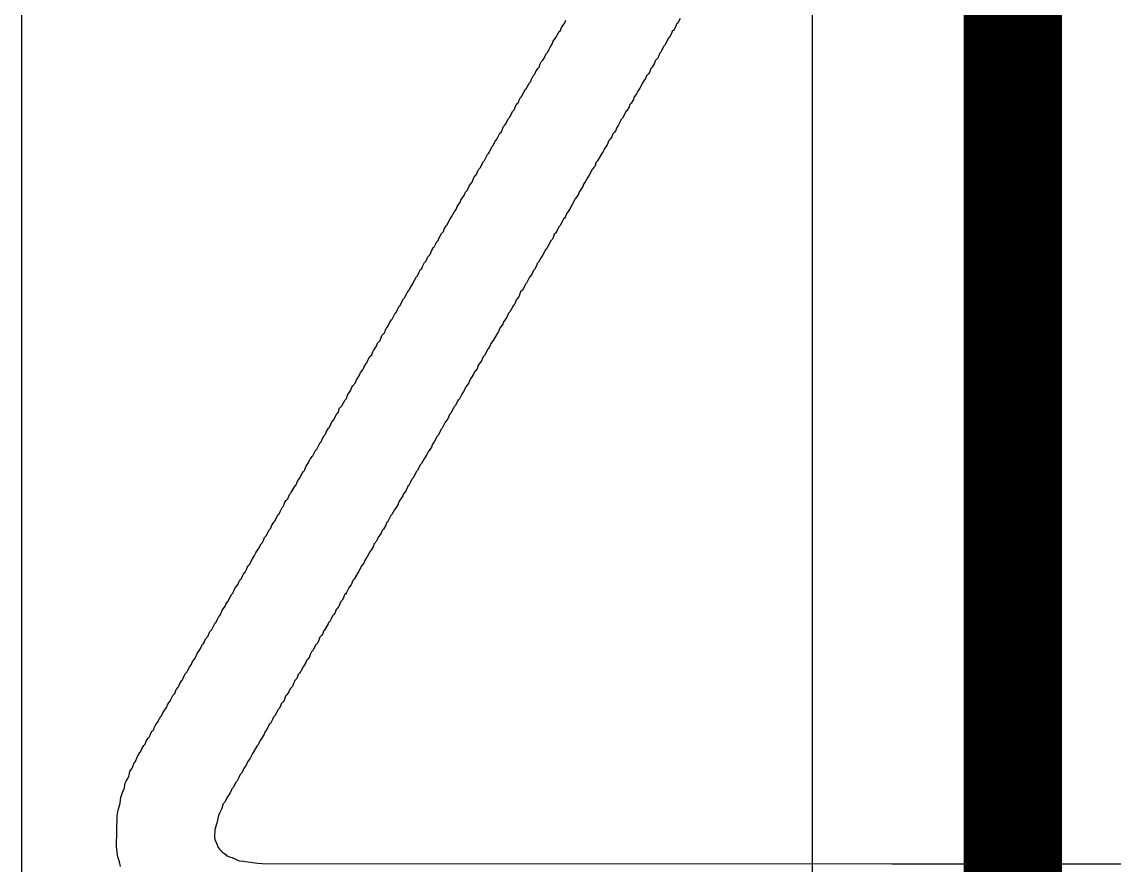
# Model space of a CAD drawing. Header units: inches. Extents: x 0 to 5379, y 0 to 5429.
# Drawn here: x 120.667 to 123.484, y 173.57 to 175.746 of the extents above; entities that cross this region are included whole.
import ezdxf

# ---------------------------------------------------------------- set-up
doc = ezdxf.new("R2010")
doc.units = ezdxf.units.IN
doc.layers.add('SIG 01', color=90, linetype='Continuous')
doc.layers.add('Top Overlay', color=2, linetype='Continuous')

msp = doc.modelspace()

# ---------------------------------------------------------------- linework, layer by layer
at = {"layer": 'SIG 01'}
for p, q in [((120.6669, 141.3973), (120.6669, 182.0181)), ((122.7051, 180.2673), (122.7051, 136.4163))]:
    msp.add_line(p, q, dxfattribs=at)
msp.add_lwpolyline([(123.223, 125.7478, 0.254, 0.254, 0), (123.223, 180.4819, 0.254, 0.254, 0)], format="xyseb", dxfattribs=at)
at = {"layer": 'Top Overlay'}
for p, q in [((122.0562, 175.7238), (122.059, 175.7311)), ((122.059, 175.7311), (122.0629, 175.7373)), ((122.0629, 175.7373), (122.0652, 175.7395)), ((122.0652, 175.7395), (122.0663, 175.7418)), ((122.0663, 175.7418), (122.0697, 175.7497)), ((122.3548, 175.7373), (122.3503, 175.7272)), ((122.3559, 175.7395), (122.3548, 175.7373)), ((122.3582, 175.7418), (122.3559, 175.7395)), ((122.3649, 175.7542), (122.3582, 175.7418)), ((122.037, 175.6945), (122.0444, 175.7052)), ((122.0444, 175.7052), (122.0528, 175.7204)), ((122.0528, 175.7204), (122.0562, 175.7238)), ((122.3345, 175.7024), (122.3334, 175.7001)), ((122.3368, 175.7046), (122.3345, 175.7024)), ((122.3413, 175.7125), (122.3368, 175.7046)), ((122.3435, 175.7181), (122.3413, 175.7125)), ((122.3447, 175.7204), (122.3435, 175.7181)), ((122.3492, 175.7249), (122.3447, 175.7204)), ((122.3503, 175.7272), (122.3492, 175.7249)), ((122.0235, 175.6686), (122.0314, 175.6832)), ((122.0314, 175.6832), (122.0359, 175.69)), ((122.0359, 175.69), (122.037, 175.6945)), ((122.3221, 175.681), (122.3142, 175.6663)), ((122.3232, 175.6832), (122.3221, 175.681)), ((122.3255, 175.6855), (122.3232, 175.6832)), ((122.3334, 175.7001), (122.3255, 175.6855)), ((122.0066, 175.6426), (122.0111, 175.6471)), ((122.0111, 175.6471), (122.0122, 175.6494)), ((122.0122, 175.6494), (122.0201, 175.664)), ((122.0201, 175.664), (122.0224, 175.6663)), ((122.0224, 175.6663), (122.0235, 175.6686)), ((122.3069, 175.6511), (122.3007, 175.6449)), ((122.3097, 175.6584), (122.3069, 175.6511)), ((122.312, 175.664), (122.3097, 175.6584)), ((122.3142, 175.6663), (122.312, 175.664)), ((121.9908, 175.6122), (121.9931, 175.6178)), ((121.9931, 175.6178), (121.9976, 175.6257)), ((121.9976, 175.6257), (122.001, 175.6291)), ((122.001, 175.6291), (122.0043, 175.637)), ((122.0043, 175.637), (122.0066, 175.6426)), ((122.2894, 175.6257), (122.2855, 175.615)), ((122.2928, 175.6291), (122.2894, 175.6257)), ((122.2985, 175.6393), (122.2928, 175.6291)), ((122.3007, 175.6449), (122.2985, 175.6393)), ((121.9762, 175.5885), (121.9796, 175.5919)), ((121.9796, 175.5919), (121.9818, 175.5976)), ((121.9818, 175.5976), (121.9846, 175.6049)), ((121.9846, 175.6049), (121.9863, 175.6066)), ((121.9863, 175.6066), (121.9874, 175.6088)), ((121.9874, 175.6088), (121.9908, 175.6122)), ((122.2692, 175.5908), (122.268, 175.5885)), ((122.2714, 175.5931), (122.2692, 175.5908)), ((122.2754, 175.5993), (122.2714, 175.5931)), ((122.2782, 175.6066), (122.2754, 175.5993)), ((122.2827, 175.6111), (122.2782, 175.6066)), ((122.2855, 175.615), (122.2827, 175.6111)), ((121.957, 175.5547), (121.966, 175.5716)), ((121.966, 175.5716), (121.9683, 175.5739)), ((121.9683, 175.5739), (121.9694, 175.5762)), ((121.9694, 175.5762), (121.9762, 175.5885)), ((122.2556, 175.5671), (122.2528, 175.5598)), ((122.2613, 175.575), (122.2556, 175.5671)), ((122.2647, 175.5807), (122.2613, 175.575)), ((122.268, 175.5885), (122.2647, 175.5807)), ((121.9412, 175.53), (121.9463, 175.5362)), ((121.9463, 175.5362), (121.948, 175.5378)), ((121.948, 175.5378), (121.9497, 175.544)), ((121.9497, 175.544), (121.9542, 175.5519)), ((121.9542, 175.5519), (121.9559, 175.5525)), ((121.9559, 175.5525), (121.957, 175.5547)), ((122.2387, 175.5356), (122.2354, 175.5322)), ((122.2444, 175.5457), (122.2387, 175.5356)), ((122.2455, 175.5502), (122.2444, 175.5457)), ((122.2528, 175.5598), (122.2455, 175.5502)), ((121.9255, 175.4995), (121.9288, 175.5074)), ((121.9288, 175.5074), (121.9334, 175.5153)), ((121.9334, 175.5153), (121.9367, 175.5187)), ((121.9367, 175.5187), (121.9412, 175.53)), ((122.2241, 175.5119), (122.2162, 175.4973)), ((122.2252, 175.5142), (122.2241, 175.5119)), ((122.2275, 175.5164), (122.2252, 175.5142)), ((122.2331, 175.5266), (122.2275, 175.5164)), ((122.2354, 175.5322), (122.2331, 175.5266)), ((121.9097, 175.4759), (121.9119, 175.4781)), ((121.9119, 175.4781), (121.9131, 175.4804)), ((121.9131, 175.4804), (121.9153, 175.4826)), ((121.9153, 175.4826), (121.9176, 175.4883)), ((121.9176, 175.4883), (121.9221, 175.4961)), ((121.9221, 175.4961), (121.9255, 175.4995)), ((122.2049, 175.4781), (122.2004, 175.4714)), ((122.2106, 175.4883), (122.2049, 175.4781)), ((122.2128, 175.4939), (122.2106, 175.4883)), ((122.2162, 175.4973), (122.2128, 175.4939)), ((121.8922, 175.4426), (121.9001, 175.4584)), ((121.9001, 175.4584), (121.9041, 175.4623)), ((121.9041, 175.4623), (121.9086, 175.4736)), ((121.9086, 175.4736), (121.9097, 175.4759)), ((122.1886, 175.4494), (122.1846, 175.4432)), ((122.1914, 175.4567), (122.1886, 175.4494)), ((122.1959, 175.4612), (122.1914, 175.4567)), ((122.1987, 175.4652), (122.1959, 175.4612)), ((122.2004, 175.4714), (122.1987, 175.4652)), ((121.8725, 175.4094), (121.8804, 175.424)), ((121.8804, 175.424), (121.8826, 175.4263)), ((121.8826, 175.4263), (121.886, 175.4342)), ((121.886, 175.4342), (121.8872, 175.4364)), ((121.8872, 175.4364), (121.8922, 175.4426)), ((122.1768, 175.4285), (122.1689, 175.4173)), ((122.1813, 175.4398), (122.1768, 175.4285)), ((122.1846, 175.4432), (122.1813, 175.4398)), ((121.8601, 175.388), (121.8691, 175.4049)), ((121.8691, 175.4049), (121.8714, 175.4071)), ((121.8714, 175.4071), (121.8725, 175.4094)), ((122.161, 175.4037), (122.152, 175.3868)), ((122.1632, 175.406), (122.161, 175.4037)), ((122.1644, 175.4083), (122.1632, 175.406)), ((122.166, 175.4099), (122.1644, 175.4083)), ((122.1689, 175.4173), (122.166, 175.4099)), ((121.8438, 175.3626), (121.8455, 175.3643)), ((121.8455, 175.3643), (121.8466, 175.3666)), ((121.8466, 175.3666), (121.85, 175.3699)), ((121.85, 175.3699), (121.8522, 175.3756)), ((121.8522, 175.3756), (121.8579, 175.3857)), ((121.8579, 175.3857), (121.8601, 175.388)), ((122.1384, 175.3643), (122.1306, 175.3497)), ((122.1396, 175.3666), (122.1384, 175.3643)), ((122.1418, 175.3688), (122.1396, 175.3666)), ((122.143, 175.3711), (122.1418, 175.3688)), ((122.1446, 175.3728), (122.143, 175.3711)), ((122.1486, 175.3835), (122.1446, 175.3728)), ((122.152, 175.3868), (122.1486, 175.3835)), ((121.8286, 175.3316), (121.8331, 175.344)), ((121.8331, 175.344), (121.8381, 175.3502)), ((121.8381, 175.3502), (121.8398, 175.3519)), ((121.8398, 175.3519), (121.8438, 175.3626)), ((122.1272, 175.3452), (122.1204, 175.3328)), ((122.1283, 175.3474), (122.1272, 175.3452)), ((122.1306, 175.3497), (122.1283, 175.3474)), ((121.8111, 175.3063), (121.8162, 175.3113)), ((121.8162, 175.3113), (121.8173, 175.3136)), ((121.8173, 175.3136), (121.8207, 175.3215)), ((121.8207, 175.3215), (121.8241, 175.3271)), ((121.8241, 175.3271), (121.8286, 175.3316)), ((122.1137, 175.3204), (122.1035, 175.3057)), ((122.1148, 175.3249), (122.1137, 175.3204)), ((122.1204, 175.3328), (122.1148, 175.3249)), ((121.7897, 175.2691), (121.7981, 175.2809)), ((121.7981, 175.2809), (121.7993, 175.2854)), ((121.7993, 175.2854), (121.8083, 175.299)), ((121.8083, 175.299), (121.8111, 175.3063)), ((122.0945, 175.2888), (122.0866, 175.2742)), ((122.0956, 175.2911), (122.0945, 175.2888)), ((122.0979, 175.2933), (122.0956, 175.2911)), ((122.1024, 175.3012), (122.0979, 175.2933)), ((122.1035, 175.3057), (122.1024, 175.3012)), ((121.7756, 175.2426), (121.7824, 175.255)), ((121.7824, 175.255), (121.7869, 175.2618)), ((121.7869, 175.2618), (121.7897, 175.2691)), ((122.0798, 175.2618), (122.072, 175.2505)), ((122.081, 175.264), (122.0798, 175.2618)), ((122.0844, 175.2719), (122.081, 175.264)), ((122.0866, 175.2742), (122.0844, 175.2719)), ((121.7632, 175.2212), (121.7711, 175.2358)), ((121.7711, 175.2358), (121.7756, 175.2426)), ((122.0629, 175.2347), (122.0551, 175.2201)), ((122.0641, 175.237), (122.0629, 175.2347)), ((122.0663, 175.2392), (122.0641, 175.237)), ((122.0691, 175.2432), (122.0663, 175.2392)), ((122.072, 175.2505), (122.0691, 175.2432)), ((121.7452, 175.1919), (121.7497, 175.1998)), ((121.7497, 175.1998), (121.7542, 175.2043)), ((121.7542, 175.2043), (121.7559, 175.2105)), ((121.7559, 175.2105), (121.7615, 175.2195)), ((121.7615, 175.2195), (121.7632, 175.2212)), ((122.0404, 175.1975), (122.0382, 175.1919)), ((122.0415, 175.1998), (122.0404, 175.1975)), ((122.0432, 175.2003), (122.0415, 175.1998)), ((122.0472, 175.2054), (122.0432, 175.2003)), ((122.0517, 175.2167), (122.0472, 175.2054)), ((122.0551, 175.2201), (122.0517, 175.2167)), ((121.7317, 175.166), (121.7345, 175.1733)), ((121.7345, 175.1733), (121.7362, 175.1772)), ((121.7362, 175.1772), (121.7407, 175.1818)), ((121.7407, 175.1818), (121.7418, 175.184)), ((121.7418, 175.184), (121.7452, 175.1919)), ((122.028, 175.1739), (122.0213, 175.1615)), ((122.0303, 175.1795), (122.028, 175.1739)), ((122.0353, 175.1846), (122.0303, 175.1795)), ((122.0382, 175.1919), (122.0353, 175.1846)), ((121.7102, 175.1288), (121.7142, 175.1395)), ((121.7142, 175.1395), (121.7204, 175.1457)), ((121.7204, 175.1457), (121.7243, 175.1564)), ((121.7243, 175.1564), (121.7288, 175.1632)), ((121.7288, 175.1632), (121.7317, 175.166)), ((122.0111, 175.1446), (122.0066, 175.1378)), ((122.0179, 175.157), (122.0111, 175.1446)), ((122.019, 175.1592), (122.0179, 175.157)), ((122.0213, 175.1615), (122.019, 175.1592)), ((121.699, 175.1096), (121.7001, 175.1141)), ((121.7001, 175.1141), (121.7057, 175.1243)), ((121.7057, 175.1243), (121.7102, 175.1288)), ((121.9948, 175.1158), (121.9891, 175.1068)), ((121.9965, 175.122), (121.9948, 175.1158)), ((121.9998, 175.1254), (121.9965, 175.122)), ((122.0066, 175.1378), (121.9998, 175.1254)), ((121.6798, 175.0792), (121.6843, 175.0871)), ((121.6843, 175.0871), (121.6877, 175.0905)), ((121.6877, 175.0905), (121.6911, 175.0984)), ((121.6911, 175.0984), (121.6956, 175.1063)), ((121.6956, 175.1063), (121.699, 175.1096)), ((121.9767, 175.0865), (121.9683, 175.0713)), ((121.9818, 175.0927), (121.9767, 175.0865)), ((121.9863, 175.104), (121.9818, 175.0927)), ((121.9891, 175.1068), (121.9863, 175.104)), ((121.6652, 175.0522), (121.6663, 175.0544)), ((121.6663, 175.0544), (121.6742, 175.0691)), ((121.6742, 175.0691), (121.6764, 175.0713)), ((121.6764, 175.0713), (121.6798, 175.0792)), ((121.9627, 175.0612), (121.9581, 175.0533)), ((121.966, 175.0691), (121.9627, 175.0612)), ((121.9683, 175.0713), (121.966, 175.0691)), ((121.6438, 175.0161), (121.6516, 175.0308)), ((121.6516, 175.0308), (121.655, 175.0341)), ((121.655, 175.0341), (121.6584, 175.042)), ((121.6584, 175.042), (121.6607, 175.0477)), ((121.6607, 175.0477), (121.6652, 175.0522)), ((121.9424, 175.0285), (121.9384, 175.0178)), ((121.9441, 175.0302), (121.9424, 175.0285)), ((121.9491, 175.0364), (121.9441, 175.0302)), ((121.9536, 175.0488), (121.9491, 175.0364)), ((121.9581, 175.0533), (121.9536, 175.0488)), ((121.6325, 174.9958), (121.6359, 175.0037)), ((121.6359, 175.0037), (121.6404, 175.0116)), ((121.6404, 175.0116), (121.6426, 175.0139)), ((121.6426, 175.0139), (121.6438, 175.0161)), ((121.9322, 175.0094), (121.9255, 174.997)), ((121.9334, 175.0116), (121.9322, 175.0094)), ((121.9356, 175.0139), (121.9334, 175.0116)), ((121.9367, 175.0161), (121.9356, 175.0139)), ((121.9384, 175.0178), (121.9367, 175.0161)), ((121.6156, 174.9688), (121.6201, 174.9767)), ((121.6201, 174.9767), (121.6223, 174.9789)), ((121.6223, 174.9789), (121.6302, 174.9936)), ((121.6302, 174.9936), (121.6325, 174.9958)), ((121.9086, 174.9699), (121.9074, 174.9654)), ((121.9165, 174.9812), (121.9086, 174.9699)), ((121.9176, 174.9834), (121.9165, 174.9812)), ((121.9221, 174.9936), (121.9176, 174.9834)), ((121.9255, 174.997), (121.9221, 174.9936)), ((121.5959, 174.9367), (121.6021, 174.9429)), ((121.6021, 174.9429), (121.6049, 174.9502)), ((121.6049, 174.9502), (121.6066, 174.9541)), ((121.6066, 174.9541), (121.6088, 174.9564)), ((121.6088, 174.9564), (121.61, 174.9586)), ((121.61, 174.9586), (121.6122, 174.9609)), ((121.6122, 174.9609), (121.6156, 174.9688)), ((121.895, 174.944), (121.8883, 174.9339)), ((121.8962, 174.9462), (121.895, 174.944)), ((121.8984, 174.9519), (121.8962, 174.9462)), ((121.9018, 174.9575), (121.8984, 174.9519)), ((121.9074, 174.9654), (121.9018, 174.9575)), ((121.5818, 174.9091), (121.5846, 174.9164)), ((121.5846, 174.9164), (121.5863, 174.9181)), ((121.5863, 174.9181), (121.5874, 174.9203)), ((121.5874, 174.9203), (121.5908, 174.9237)), ((121.5908, 174.9237), (121.5936, 174.931)), ((121.5936, 174.931), (121.5959, 174.9367)), ((121.877, 174.9158), (121.8742, 174.9085)), ((121.8826, 174.9237), (121.877, 174.9158)), ((121.8883, 174.9339), (121.8826, 174.9237)), ((121.5649, 174.882), (121.5694, 174.8865)), ((121.5694, 174.8865), (121.5722, 174.8938)), ((121.5722, 174.8938), (121.5739, 174.8978)), ((121.5739, 174.8978), (121.5818, 174.9091)), ((121.8646, 174.8922), (121.8601, 174.8843)), ((121.868, 174.9), (121.8646, 174.8922)), ((121.8697, 174.9017), (121.868, 174.9)), ((121.8742, 174.9085), (121.8697, 174.9017)), ((121.5491, 174.8538), (121.5547, 174.864)), ((121.5547, 174.864), (121.557, 174.8662)), ((121.557, 174.8662), (121.5604, 174.8741)), ((121.5604, 174.8741), (121.5649, 174.882)), ((121.8443, 174.8595), (121.841, 174.8505)), ((121.85, 174.8674), (121.8443, 174.8595)), ((121.8533, 174.873), (121.85, 174.8674)), ((121.8567, 174.8809), (121.8533, 174.873)), ((121.8601, 174.8843), (121.8567, 174.8809)), ((121.5333, 174.8268), (121.5378, 174.8336)), ((121.5378, 174.8336), (121.5406, 174.8409)), ((121.5406, 174.8409), (121.5463, 174.8476)), ((121.5463, 174.8476), (121.5491, 174.8538)), ((121.8319, 174.8369), (121.8263, 174.8268)), ((121.8342, 174.8426), (121.8319, 174.8369)), ((121.8359, 174.8443), (121.8342, 174.8426)), ((121.841, 174.8505), (121.8359, 174.8443)), ((121.5153, 174.7952), (121.5181, 174.8026)), ((121.5181, 174.8026), (121.5209, 174.8065)), ((121.5209, 174.8065), (121.5232, 174.8088)), ((121.5232, 174.8088), (121.5243, 174.811)), ((121.5243, 174.811), (121.5266, 174.8133)), ((121.5266, 174.8133), (121.5294, 174.8206)), ((121.5294, 174.8206), (121.5333, 174.8268)), ((121.8128, 174.8043), (121.806, 174.7919)), ((121.8195, 174.8144), (121.8128, 174.8043)), ((121.8207, 174.8167), (121.8195, 174.8144)), ((121.8241, 174.8245), (121.8207, 174.8167)), ((121.8263, 174.8268), (121.8241, 174.8245)), ((121.5006, 174.7705), (121.504, 174.7738)), ((121.504, 174.7738), (121.5063, 174.7795)), ((121.5063, 174.7795), (121.5074, 174.784)), ((121.5074, 174.784), (121.5125, 174.7902)), ((121.5125, 174.7902), (121.5153, 174.7952)), ((121.7993, 174.7795), (121.7948, 174.7716)), ((121.8015, 174.7851), (121.7993, 174.7795)), ((121.806, 174.7919), (121.8015, 174.7851)), ((121.4826, 174.7378), (121.4866, 174.7485)), ((121.4866, 174.7485), (121.4883, 174.7502)), ((121.4883, 174.7502), (121.4894, 174.7524)), ((121.4894, 174.7524), (121.4928, 174.7558)), ((121.4928, 174.7558), (121.4939, 174.7581)), ((121.4939, 174.7581), (121.5006, 174.7705)), ((121.7812, 174.7502), (121.7733, 174.7355)), ((121.7824, 174.7524), (121.7812, 174.7502)), ((121.7846, 174.7547), (121.7824, 174.7524)), ((121.7891, 174.7626), (121.7846, 174.7547)), ((121.7914, 174.7682), (121.7891, 174.7626)), ((121.7948, 174.7716), (121.7914, 174.7682)), ((121.4657, 174.7119), (121.4708, 174.7181)), ((121.4708, 174.7181), (121.4804, 174.7355)), ((121.4804, 174.7355), (121.4826, 174.7378)), ((121.7632, 174.7175), (121.7587, 174.713)), ((121.766, 174.7214), (121.7632, 174.7175)), ((121.77, 174.7321), (121.766, 174.7214)), ((121.7733, 174.7355), (121.77, 174.7321)), ((121.4522, 174.6871), (121.4578, 174.6972)), ((121.4578, 174.6972), (121.4601, 174.6995)), ((121.4601, 174.6995), (121.4646, 174.7096)), ((121.4646, 174.7096), (121.4657, 174.7119)), ((121.7474, 174.6927), (121.7452, 174.6871)), ((121.7486, 174.695), (121.7474, 174.6927)), ((121.7508, 174.6972), (121.7486, 174.695)), ((121.7564, 174.7074), (121.7508, 174.6972)), ((121.7587, 174.713), (121.7564, 174.7074)), ((121.4274, 174.6431), (121.4364, 174.66)), ((121.4364, 174.66), (121.4387, 174.6623)), ((121.4387, 174.6623), (121.4421, 174.6702)), ((121.4421, 174.6702), (121.4466, 174.6781)), ((121.4466, 174.6781), (121.4499, 174.6814)), ((121.4499, 174.6814), (121.4522, 174.6871)), ((121.7305, 174.6623), (121.726, 174.6555)), ((121.7373, 174.6747), (121.7305, 174.6623)), ((121.7384, 174.6769), (121.7373, 174.6747)), ((121.7407, 174.6792), (121.7384, 174.6769)), ((121.7452, 174.6871), (121.7407, 174.6792)), ((121.4173, 174.6262), (121.4251, 174.6409)), ((121.4251, 174.6409), (121.4274, 174.6431)), ((121.7147, 174.6364), (121.7119, 174.629)), ((121.7232, 174.6482), (121.7147, 174.6364)), ((121.726, 174.6555), (121.7232, 174.6482)), ((121.4004, 174.5992), (121.4071, 174.6093)), ((121.4071, 174.6093), (121.4099, 174.6166)), ((121.4099, 174.6166), (121.4116, 174.6183)), ((121.4116, 174.6183), (121.4128, 174.6206)), ((121.4128, 174.6206), (121.4161, 174.624)), ((121.4161, 174.624), (121.4173, 174.6262)), ((121.6956, 174.6037), (121.6866, 174.5868)), ((121.6978, 174.6059), (121.6956, 174.6037)), ((121.7046, 174.6183), (121.6978, 174.6059)), ((121.7091, 174.6251), (121.7046, 174.6183)), ((121.7119, 174.629), (121.7091, 174.6251)), ((121.3868, 174.5744), (121.3925, 174.5845)), ((121.3925, 174.5845), (121.3959, 174.5879)), ((121.3959, 174.5879), (121.3987, 174.5952)), ((121.3987, 174.5952), (121.4004, 174.5992)), ((121.6809, 174.5766), (121.6764, 174.5688)), ((121.6843, 174.5845), (121.6809, 174.5766)), ((121.6866, 174.5868), (121.6843, 174.5845)), ((121.3699, 174.5462), (121.3744, 174.5507)), ((121.3744, 174.5507), (121.3773, 174.558)), ((121.3773, 174.558), (121.3789, 174.562)), ((121.3789, 174.562), (121.384, 174.5682)), ((121.384, 174.5682), (121.3868, 174.5744)), ((121.6629, 174.5473), (121.6618, 174.5451)), ((121.6652, 174.5496), (121.6629, 174.5473)), ((121.6697, 174.5575), (121.6652, 174.5496)), ((121.6731, 174.5654), (121.6697, 174.5575)), ((121.6764, 174.5688), (121.6731, 174.5654)), ((121.353, 174.5147), (121.3558, 174.522)), ((121.3558, 174.522), (121.3575, 174.5259)), ((121.3575, 174.5259), (121.3609, 174.5293)), ((121.3609, 174.5293), (121.362, 174.5316)), ((121.362, 174.5316), (121.3699, 174.5462)), ((121.6494, 174.5226), (121.6449, 174.5147)), ((121.6505, 174.5271), (121.6494, 174.5226)), ((121.6522, 174.5287), (121.6505, 174.5271)), ((121.6573, 174.5349), (121.6522, 174.5287)), ((121.6584, 174.5372), (121.6573, 174.5349)), ((121.6618, 174.5451), (121.6584, 174.5372)), ((121.3339, 174.4842), (121.3384, 174.4921)), ((121.3384, 174.4921), (121.3418, 174.4955)), ((121.3418, 174.4955), (121.3457, 174.5062)), ((121.3457, 174.5062), (121.3485, 174.5102)), ((121.3485, 174.5102), (121.353, 174.5147)), ((121.6359, 174.4978), (121.628, 174.4865)), ((121.6404, 174.509), (121.6359, 174.4978)), ((121.6415, 174.5113), (121.6404, 174.509)), ((121.6449, 174.5147), (121.6415, 174.5113)), ((121.3204, 174.4594), (121.3282, 174.4741)), ((121.3282, 174.4741), (121.3305, 174.4763)), ((121.3305, 174.4763), (121.3339, 174.4842)), ((121.619, 174.4718), (121.6099, 174.4549)), ((121.6212, 174.4741), (121.619, 174.4718)), ((121.628, 174.4865), (121.6212, 174.4741)), ((121.3012, 174.4279), (121.3057, 174.4358)), ((121.3057, 174.4358), (121.3091, 174.4392)), ((121.3091, 174.4392), (121.3113, 174.4448)), ((121.3113, 174.4448), (121.317, 174.4549)), ((121.317, 174.4549), (121.3192, 174.4572)), ((121.3192, 174.4572), (121.3204, 174.4594)), ((121.5998, 174.4369), (121.5964, 174.4335)), ((121.6054, 174.4471), (121.5998, 174.4369)), ((121.6077, 174.4527), (121.6054, 174.4471)), ((121.6099, 174.4549), (121.6077, 174.4527)), ((121.2877, 174.402), (121.2899, 174.4076)), ((121.2899, 174.4076), (121.2927, 174.4149)), ((121.2927, 174.4149), (121.2978, 174.42)), ((121.2978, 174.42), (121.3012, 174.4279)), ((121.5829, 174.4076), (121.5818, 174.4054)), ((121.5863, 174.4155), (121.5829, 174.4076)), ((121.5874, 174.4178), (121.5863, 174.4155)), ((121.5897, 174.42), (121.5874, 174.4178)), ((121.5936, 174.4262), (121.5897, 174.42)), ((121.5964, 174.4335), (121.5936, 174.4262)), ((121.2702, 174.3755), (121.273, 174.3794)), ((121.273, 174.3794), (121.2775, 174.3862)), ((121.2775, 174.3862), (121.2843, 174.3986)), ((121.2843, 174.3986), (121.2877, 174.402)), ((121.5649, 174.3783), (121.557, 174.3637)), ((121.566, 174.3806), (121.5649, 174.3783)), ((121.5683, 174.3828), (121.566, 174.3806)), ((121.5739, 174.393), (121.5683, 174.3828)), ((121.575, 174.3975), (121.5739, 174.393)), ((121.5784, 174.4009), (121.575, 174.3975)), ((121.5795, 174.4031), (121.5784, 174.4009)), ((121.5818, 174.4054), (121.5795, 174.4031)), ((121.2539, 174.3456), (121.2618, 174.3603)), ((121.2618, 174.3603), (121.2674, 174.3682)), ((121.2674, 174.3682), (121.2702, 174.3755)), ((121.5502, 174.3513), (121.5491, 174.349)), ((121.5536, 174.3592), (121.5502, 174.3513)), ((121.5547, 174.3614), (121.5536, 174.3592)), ((121.557, 174.3637), (121.5547, 174.3614)), ((121.2381, 174.3197), (121.2432, 174.3259)), ((121.2432, 174.3259), (121.246, 174.3321)), ((121.246, 174.3321), (121.2488, 174.3394)), ((121.2488, 174.3394), (121.2527, 174.3434)), ((121.2527, 174.3434), (121.2539, 174.3456)), ((121.5333, 174.3242), (121.5243, 174.3073)), ((121.5356, 174.3265), (121.5333, 174.3242)), ((121.544, 174.3428), (121.5356, 174.3265)), ((121.5491, 174.349), (121.544, 174.3428)), ((121.2167, 174.2837), (121.2246, 174.2949)), ((121.2246, 174.2949), (121.2274, 174.3023)), ((121.2274, 174.3023), (121.2302, 174.3051)), ((121.2302, 174.3051), (121.2313, 174.3073)), ((121.2313, 174.3073), (121.2336, 174.3096)), ((121.2336, 174.3096), (121.237, 174.3175)), ((121.237, 174.3175), (121.2381, 174.3197)), ((121.5209, 174.3039), (121.5164, 174.2927)), ((121.5243, 174.3073), (121.5209, 174.3039)), ((121.202, 174.2566), (121.2088, 174.269)), ((121.2088, 174.269), (121.211, 174.2713)), ((121.211, 174.2713), (121.2122, 174.2735)), ((121.2122, 174.2735), (121.2156, 174.2814)), ((121.2156, 174.2814), (121.2167, 174.2837)), ((121.4995, 174.2668), (121.4967, 174.2594)), ((121.5018, 174.269), (121.4995, 174.2668)), ((121.5046, 174.273), (121.5018, 174.269)), ((121.5114, 174.2865), (121.5046, 174.273)), ((121.5164, 174.2927), (121.5114, 174.2865)), ((121.184, 174.2273), (121.1919, 174.2386)), ((121.1919, 174.2386), (121.193, 174.2431)), ((121.193, 174.2431), (121.1987, 174.251)), ((121.1987, 174.251), (121.202, 174.2566)), ((121.4843, 174.2369), (121.4826, 174.2352)), ((121.4871, 174.2442), (121.4843, 174.2369)), ((121.4894, 174.2499), (121.4871, 174.2442)), ((121.4928, 174.2532), (121.4894, 174.2499)), ((121.4967, 174.2594), (121.4928, 174.2532)), ((121.1705, 174.2025), (121.1761, 174.2127)), ((121.1761, 174.2127), (121.1784, 174.2149)), ((121.1784, 174.2149), (121.1829, 174.2251)), ((121.1829, 174.2251), (121.184, 174.2273)), ((121.468, 174.2127), (121.4646, 174.2048)), ((121.4713, 174.216), (121.468, 174.2127)), ((121.4747, 174.2217), (121.4713, 174.216)), ((121.4781, 174.2296), (121.4747, 174.2217)), ((121.4815, 174.233), (121.4781, 174.2296)), ((121.4826, 174.2352), (121.4815, 174.233)), ((121.157, 174.1777), (121.166, 174.1946)), ((121.166, 174.1946), (121.1682, 174.1969)), ((121.1682, 174.1969), (121.1705, 174.2025)), ((121.4567, 174.1924), (121.4488, 174.1777)), ((121.4578, 174.1946), (121.4567, 174.1924)), ((121.4601, 174.1969), (121.4578, 174.1946)), ((121.4646, 174.2048), (121.4601, 174.1969)), ((121.1378, 174.1473), (121.1423, 174.1552)), ((121.1423, 174.1552), (121.1468, 174.1597)), ((121.1468, 174.1597), (121.1491, 174.1653)), ((121.1491, 174.1653), (121.1519, 174.1727)), ((121.1519, 174.1727), (121.157, 174.1777)), ((121.4353, 174.1575), (121.4302, 174.1434)), ((121.4398, 174.162), (121.4353, 174.1575)), ((121.4432, 174.1676), (121.4398, 174.162)), ((121.4454, 174.1732), (121.4432, 174.1676)), ((121.4466, 174.1755), (121.4454, 174.1732)), ((121.4488, 174.1777), (121.4466, 174.1755)), ((121.1232, 174.1214), (121.1265, 174.127)), ((121.1265, 174.127), (121.1333, 174.1394)), ((121.1333, 174.1394), (121.1367, 174.1428)), ((121.1367, 174.1428), (121.1378, 174.1473)), ((121.4218, 174.1315), (121.4173, 174.1236)), ((121.424, 174.1372), (121.4218, 174.1315)), ((121.4302, 174.1434), (121.424, 174.1372)), ((121.1063, 174.0932), (121.1136, 174.1039)), ((121.1136, 174.1039), (121.1203, 174.1174)), ((121.1203, 174.1174), (121.1232, 174.1214)), ((121.4015, 174.0977), (121.3992, 174.0921)), ((121.4049, 174.1011), (121.4015, 174.0977)), ((121.4088, 174.1073), (121.4049, 174.1011)), ((121.4116, 174.1146), (121.4088, 174.1073)), ((121.4139, 174.1203), (121.4116, 174.1146)), ((121.4173, 174.1236), (121.4139, 174.1203)), ((121.0927, 174.0673), (121.095, 174.0729)), ((121.095, 174.0729), (121.0995, 174.0808)), ((121.0995, 174.0808), (121.1051, 174.0887)), ((121.1051, 174.0887), (121.1063, 174.0932)), ((121.3868, 174.0696), (121.3846, 174.0673)), ((121.3913, 174.0808), (121.3868, 174.0696)), ((121.3947, 174.0842), (121.3913, 174.0808)), ((121.3992, 174.0921), (121.3947, 174.0842)), ((121.0747, 174.038), (121.0792, 174.0459)), ((121.0792, 174.0459), (121.0815, 174.0481)), ((121.0815, 174.0481), (121.0848, 174.056)), ((121.0848, 174.056), (121.0893, 174.0639)), ((121.0893, 174.0639), (121.0927, 174.0673)), ((121.3699, 174.0436), (121.3677, 174.038)), ((121.3711, 174.0459), (121.3699, 174.0436)), ((121.3761, 174.051), (121.3711, 174.0459)), ((121.3801, 174.0617), (121.3761, 174.051)), ((121.3835, 174.065), (121.3801, 174.0617)), ((121.3846, 174.0673), (121.3835, 174.065)), ((121.0567, 174.0076), (121.0612, 174.0121)), ((121.0612, 174.0121), (121.0651, 174.0228)), ((121.0651, 174.0228), (121.0679, 174.0256)), ((121.0679, 174.0256), (121.0691, 174.0279)), ((121.0691, 174.0279), (121.0713, 174.0301)), ((121.0713, 174.0301), (121.0747, 174.038)), ((121.3553, 174.0166), (121.3508, 174.0087)), ((121.3587, 174.0245), (121.3553, 174.0166)), ((121.3649, 174.0307), (121.3587, 174.0245)), ((121.3677, 174.038), (121.3649, 174.0307)), ((121.0398, 173.976), (121.0426, 173.9834)), ((121.0426, 173.9834), (121.0471, 173.9901)), ((121.0471, 173.9901), (121.0499, 173.9929)), ((121.0499, 173.9929), (121.051, 173.9974)), ((121.051, 173.9974), (121.0567, 174.0076)), ((121.3361, 173.9862), (121.3344, 173.98)), ((121.3406, 173.9907), (121.3361, 173.9862)), ((121.3435, 173.9946), (121.3406, 173.9907)), ((121.3474, 174.0053), (121.3435, 173.9946)), ((121.3508, 174.0087), (121.3474, 174.0053)), ((121.0274, 173.9546), (121.0308, 173.9625)), ((121.0308, 173.9625), (121.0341, 173.9681)), ((121.0341, 173.9681), (121.0398, 173.976)), ((121.3271, 173.9693), (121.3192, 173.9546)), ((121.3282, 173.9715), (121.3271, 173.9693)), ((121.3305, 173.9738), (121.3282, 173.9715)), ((121.3344, 173.98), (121.3305, 173.9738)), ((121.0082, 173.9242), (121.0127, 173.9321)), ((121.0127, 173.9321), (121.0184, 173.94)), ((121.0184, 173.94), (121.0212, 173.9473)), ((121.0212, 173.9473), (121.0229, 173.949)), ((121.0229, 173.949), (121.024, 173.9512)), ((121.024, 173.9512), (121.0274, 173.9546)), ((121.3046, 173.9321), (121.3018, 173.9248)), ((121.308, 173.9355), (121.3046, 173.9321)), ((121.3136, 173.9456), (121.308, 173.9355)), ((121.3158, 173.9512), (121.3136, 173.9456)), ((121.3192, 173.9546), (121.3158, 173.9512)), ((120.9924, 173.8972), (120.9958, 173.9005)), ((120.9958, 173.9005), (120.9986, 173.9079)), ((120.9986, 173.9079), (121.0003, 173.9118)), ((121.0003, 173.9118), (121.0026, 173.9141)), ((121.0026, 173.9141), (121.0037, 173.9163)), ((121.0037, 173.9163), (121.0071, 173.9197)), ((121.0071, 173.9197), (121.0082, 173.9242)), ((121.2911, 173.9062), (121.2854, 173.896)), ((121.2944, 173.9141), (121.2911, 173.9062)), ((121.2961, 173.9157), (121.2944, 173.9141)), ((121.3018, 173.9248), (121.2961, 173.9157)), ((120.9761, 173.8695), (120.9817, 173.8786)), ((120.9817, 173.8786), (120.9846, 173.8814)), ((120.9846, 173.8814), (120.9879, 173.8893)), ((120.9879, 173.8893), (120.9924, 173.8972)), ((121.273, 173.8769), (121.264, 173.86)), ((121.2753, 173.8791), (121.273, 173.8769)), ((121.2832, 173.8938), (121.2753, 173.8791)), ((121.2854, 173.896), (121.2832, 173.8938)), ((120.9609, 173.8397), (120.9654, 173.8498)), ((120.9654, 173.8498), (120.971, 173.86)), ((120.971, 173.86), (120.9733, 173.8622)), ((120.9733, 173.8622), (120.9761, 173.8695)), ((121.255, 173.8442), (121.2494, 173.8363)), ((121.2595, 173.8521), (121.255, 173.8442)), ((121.2618, 173.8577), (121.2595, 173.8521)), ((121.264, 173.86), (121.2618, 173.8577)), ((120.9457, 173.8109), (120.9496, 173.8171)), ((120.9496, 173.8171), (120.9519, 173.8194)), ((120.9519, 173.8194), (120.9575, 173.8352)), ((120.9575, 173.8352), (120.9598, 173.8374)), ((120.9598, 173.8374), (120.9609, 173.8397)), ((121.2403, 173.8205), (121.237, 173.8126)), ((121.242, 173.8222), (121.2403, 173.8205)), ((121.2465, 173.829), (121.242, 173.8222)), ((121.2494, 173.8363), (121.2465, 173.829)), ((120.9338, 173.7811), (120.9361, 173.7867)), ((120.9361, 173.7867), (120.9406, 173.7935)), ((120.9406, 173.7935), (120.9429, 173.7991)), ((120.9429, 173.7991), (120.9445, 173.8064)), ((120.9445, 173.8064), (120.9457, 173.8109)), ((121.2268, 173.7957), (121.2212, 173.7856)), ((121.2302, 173.8036), (121.2268, 173.7957)), ((121.2336, 173.807), (121.2302, 173.8036)), ((121.237, 173.8126), (121.2336, 173.807)), ((120.9265, 173.7569), (120.9316, 173.7687)), ((120.9316, 173.7687), (120.9327, 173.7766)), ((120.9327, 173.7766), (120.9338, 173.7811)), ((121.2077, 173.7642), (121.2043, 173.7563)), ((121.2088, 173.7664), (121.2077, 173.7642)), ((121.2122, 173.7698), (121.2088, 173.7664)), ((121.2167, 173.7777), (121.2122, 173.7698)), ((121.2178, 173.7822), (121.2167, 173.7777)), ((121.2212, 173.7856), (121.2178, 173.7822)), ((120.9158, 173.7112), (120.9203, 173.7292)), ((120.9203, 173.7292), (120.9226, 173.745)), ((120.9226, 173.745), (120.9237, 173.7495)), ((120.9237, 173.7495), (120.9265, 173.7569)), ((121.1896, 173.7315), (121.1863, 173.7281)), ((121.1975, 173.7462), (121.1896, 173.7315)), ((121.1987, 173.7484), (121.1975, 173.7462)), ((121.2009, 173.7507), (121.1987, 173.7484)), ((121.2043, 173.7563), (121.2009, 173.7507)), ((120.9124, 173.6977), (120.9136, 173.7011)), ((120.9136, 173.7011), (120.9147, 173.7078)), ((120.9147, 173.7078), (120.9158, 173.7112)), ((121.1772, 173.7056), (121.1739, 173.6977)), ((121.1829, 173.7157), (121.1772, 173.7056)), ((121.184, 173.7202), (121.1829, 173.7157)), ((121.1863, 173.7281), (121.184, 173.7202)), ((120.9113, 173.6177), (120.9124, 173.6977)), ((121.1699, 173.678), (121.1648, 173.6616)), ((121.1716, 173.6853), (121.1699, 173.678)), ((121.1727, 173.6898), (121.1716, 173.6853)), ((121.1739, 173.6977), (121.1727, 173.6898)), ((121.1648, 173.6616), (121.1637, 173.6436)), ((120.9136, 173.5952), (120.9113, 173.6177)), ((121.1637, 173.6436), (121.1648, 173.6357)), ((121.1648, 173.6357), (121.1682, 173.6278)), ((121.1682, 173.6278), (121.1705, 173.6222)), ((121.1705, 173.6222), (121.1716, 173.6177)), ((121.1716, 173.6177), (121.1767, 173.6104)), ((120.9147, 173.5906), (120.9136, 173.5952)), ((120.9186, 173.5777), (120.9147, 173.5906)), ((121.1767, 173.6104), (121.1789, 173.6092)), ((121.1789, 173.6092), (121.1817, 173.6064)), ((121.1817, 173.6064), (121.1829, 173.6042)), ((121.1829, 173.6042), (121.1846, 173.6025)), ((121.1846, 173.6025), (121.1868, 173.6014)), ((121.1868, 173.6014), (121.1941, 173.5963)), ((121.1941, 173.5963), (121.1953, 173.594)), ((121.1953, 173.594), (121.2048, 173.5901)), ((121.2048, 173.5901), (121.2094, 173.589)), ((121.2094, 173.589), (121.2167, 173.5861)), ((120.9214, 173.5659), (120.9186, 173.5777)), ((121.2167, 173.5861), (121.2218, 173.5833)), ((121.2218, 173.5833), (121.2274, 173.5811)), ((121.2274, 173.5811), (121.2387, 173.5799)), ((121.2387, 173.5799), (121.2432, 173.5788)), ((121.2432, 173.5788), (121.2572, 173.5771)), ((121.2572, 173.5771), (121.2618, 173.576)), ((121.2618, 173.576), (121.2753, 173.5749)), ((121.2753, 173.5749), (121.2865, 173.5737)), ((121.2865, 173.5737), (122.9109, 173.5732)), ((122.9109, 173.5732), (122.912, 173.5732)), ((122.912, 173.5732), (129.4624, 173.5743))]:
    msp.add_line(p, q, dxfattribs=at)

doc.saveas('drawing.dxf')
